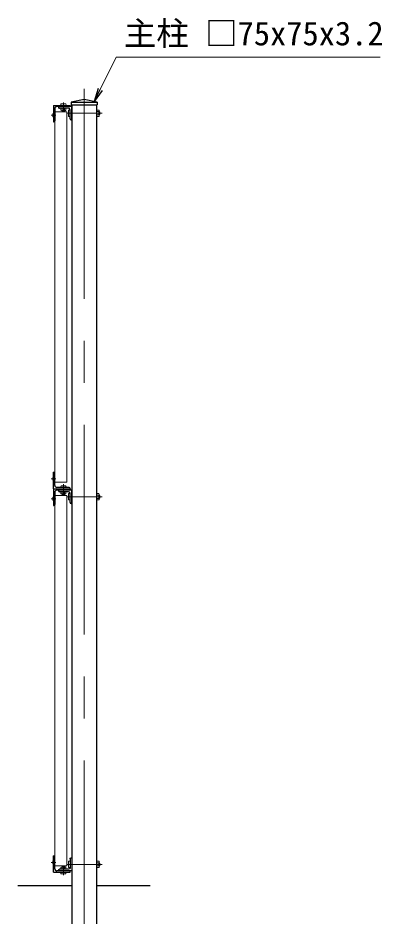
# Model space of a CAD drawing. Units: millimetres, scale not verified. Extents: x -6300 to 6300, y -4455 to 4455.
# Drawn here: x -366 to 736, y -26 to 2691 of the extents above; entities that cross this region are included whole.
import ezdxf
from ezdxf.enums import TextEntityAlignment as Align

# ---------------------------------------------------------------- set-up
doc = ezdxf.new("R2010")
doc.units = ezdxf.units.MM
doc.header["$LTSCALE"] = 20
doc.linetypes.add('USER1', pattern=[50.8, 31.75, -6.35, 6.35, -6.35])
for name, color, linetype, lineweight in [('0-0_D-BMK', 2, 'USER1', 13), ('0-1_D-STR4', 7, 'Continuous', 25), ('0-2_D-STR1', 1, 'Continuous', 25), ('0-3_D-STR3', 3, 'Continuous', 13), ('0-4_D-STR2', 7, 'Continuous', 13), ('0-5_0', 7, 'Continuous', 25), ('0-8_D-STR-TXT', 7, 'Continuous', 13)]:
    doc.layers.add(name, color=color, linetype=linetype, lineweight=lineweight)
doc.styles.add('ＭＳ ゴシック', font='')
doc.styles.get('ＭＳ ゴシック').set_extended_font_data('MS Gothic')

# ---------------------------------------------------------------- blocks, each defined once
blk = doc.blocks.new('L40x5')
at = {"layer": '0-5_0'}
for p, q in [((-306.2, 333.8), (-306.2, -216.2)), ((-216.2, -306.2), (333.8, -306.2))]:
    blk.add_line(p, q, dxfattribs=at)
blk.add_lwpolyline([(-366.2, 393.8), (-406.2, 393.8), (-406.2, -406.2), (393.8, -406.2), (393.8, -366.2)], dxfattribs=at)
for centre, radius, start, end in [((-366.2, 333.8), 60, 0, 90), ((-216.2, -216.2), 90, 180, 270), ((333.8, -366.2), 60, 0, 90)]:
    blk.add_arc(centre, radius, start, end, dxfattribs=at)
blk = doc.blocks.new('_Open')
at = {"layer": '0-5_0'}
blk.add_line((-20, 3.333), (0, 0), dxfattribs=at)
blk.add_lwpolyline([(-20, -3.333), (0, 0), (-20, 0)], dxfattribs=at)

msp = doc.modelspace()

# ---------------------------------------------------------------- linework, layer by layer
at = {"layer": '0-0_D-BMK'}
for p, q in [((-165.96, 2476.36), (-165.96, -383.64)), ((-228.46, 2406.36), (-228.46, 2435.2)), ((-265.37, 2396.36), (-251.68, 2396.36)), ((-217.86, 2402.36), (-111.58, 2402.36)), ((-265.37, 1296.36), (-251.68, 1296.36)), ((-228.46, 1246.36), (-228.46, 1280.2)), ((-265.37, 1236.36), (-251.68, 1236.36)), ((-217.86, 1242.36), (-111.58, 1242.36)), ((-265.37, 136.36), (-251.68, 136.36)), ((-228.46, 126.36), (-228.46, 97.53)), ((-217.86, 130.36), (-111.58, 130.36))]:
    msp.add_line(p, q, dxfattribs=at)
at = {"layer": '0-1_D-STR4'}
for p, q in [((-365.96, 66.36), (-203.46, 66.36)), ((-128.46, 66.36), (34.04, 66.36))]:
    msp.add_line(p, q, dxfattribs=at)
at = {"layer": '0-2_D-STR1'}
for p, q in [((-258.46, 2426.36), (-258.46, 2376.36)), ((-258.46, 2426.36), (-208.46, 2426.36)), ((-211.46, 2422.36), (-247.96, 2422.36)), ((-208.46, 2426.36), (-208.46, 2425.36)), ((-205.46, 2436.36), (-126.46, 2436.36)), ((-203.46, 2428.36), (-203.46, -333.64)), ((-128.46, 2428.36), (-128.46, -333.64)), ((-126.46, 2436.36), (-126.46, 2428.36)), ((-254.46, 2415.86), (-254.46, 2379.36)), ((-258.46, 2376.36), (-257.46, 2376.36)), ((-258.46, 1266.36), (-258.46, 1316.36)), ((-258.46, 1316.36), (-257.46, 1316.36)), ((-254.46, 1276.86), (-254.46, 1313.36)), ((-258.46, 1266.36), (-208.46, 1266.36)), ((-258.46, 1266.36), (-258.46, 1216.36)), ((-258.46, 1266.36), (-208.46, 1266.36)), ((-254.46, 1255.86), (-254.46, 1219.36)), ((-211.46, 1270.36), (-247.96, 1270.36)), ((-211.46, 1262.36), (-247.96, 1262.36)), ((-208.46, 1266.36), (-208.46, 1267.36)), ((-208.46, 1266.36), (-208.46, 1265.36)), ((-258.46, 1216.36), (-257.46, 1216.36)), ((-258.46, 106.36), (-258.46, 156.36)), ((-258.46, 156.36), (-257.46, 156.36)), ((-254.46, 116.86), (-254.46, 153.36)), ((-211.46, 110.36), (-247.96, 110.36)), ((-258.46, 106.36), (-208.46, 106.36)), ((-208.46, 106.36), (-208.46, 107.36))]:
    msp.add_line(p, q, dxfattribs=at)
msp.add_lwpolyline([(-126.46, 2436.36), (-165.96, 2444.36), (-205.46, 2436.36), (-205.46, 2428.36), (-126.46, 2428.36)], dxfattribs=at)
for centre, radius, start, end in [((-247.96, 2415.86), 6.5, 90, 180), ((-211.46, 2425.36), 3, 270, 0), ((-257.46, 2379.36), 3, 270, 0), ((-257.46, 1313.36), 3, 0, 90), ((-247.96, 1276.86), 6.5, 180, 270), ((-247.96, 1255.86), 6.5, 90, 180), ((-211.46, 1267.36), 3, 0, 90), ((-211.46, 1265.36), 3, 270, 0), ((-257.46, 1219.36), 3, 270, 0), ((-257.46, 153.36), 3, 0, 90), ((-247.96, 116.86), 6.5, 180, 270), ((-211.46, 107.36), 3, 0, 90)]:
    msp.add_arc(centre, radius, start, end, dxfattribs=at)
at = {"layer": '0-3_D-STR3'}
for p, q in [((-220.46, 2426.36), (-236.46, 2426.36)), ((-221.96, 2431.16), (-234.96, 2431.16)), ((-258.86, 2402.36), (-258.46, 2402.36)), ((-258.46, 2402.36), (-258.46, 2390.36)), ((-235.96, 2417.36), (-220.95, 2417.36)), ((-234.71, 2410.86), (-222.21, 2410.86)), ((-232.46, 2410.86), (-232.46, 2407.56)), ((-232.21, 2417.36), (-232.21, 2411.59)), ((-231.71, 2410.86), (-231.71, 2406.81)), ((-225.66, 2406.36), (-231.26, 2406.36)), ((-224.46, 2407.56), (-225.66, 2406.36)), ((-225.21, 2410.86), (-225.21, 2406.81)), ((-224.71, 2417.36), (-224.71, 2411.59)), ((-224.46, 2410.86), (-224.46, 2407.56)), ((-213.46, 2410.86), (-213.46, 2393.86)), ((-208.46, 2412.36), (-208.46, 2392.36)), ((-208.46, 2412.18), (-208.46, 2392.55)), ((-128.46, 2392.55), (-128.46, 2412.18)), ((-128.46, 2407.27), (-121.36, 2407.27)), ((-128.46, 2397.46), (-121.36, 2397.46)), ((-120.46, 2394.11), (-120.46, 2410.61)), ((-120.46, 2407.36), (-119.96, 2407.36)), ((-120.46, 2406.36), (-118.46, 2406.36)), ((-120.46, 2398.36), (-118.46, 2398.36)), ((-120.46, 2397.36), (-119.96, 2397.36)), ((-119.96, 2407.36), (-119.96, 2397.36)), ((-119.96, 2407.36), (-118.46, 2406.36)), ((-118.46, 2398.36), (-119.96, 2397.36)), ((-118.46, 2406.36), (-118.46, 2398.36)), ((-258.86, 2390.36), (-258.46, 2390.36)), ((-258.86, 1302.36), (-258.46, 1302.36)), ((-258.86, 1290.36), (-258.46, 1290.36)), ((-258.46, 1290.36), (-258.46, 1302.36)), ((-236.46, 1270.36), (-220.46, 1270.36)), ((-235.96, 1257.36), (-220.95, 1257.36)), ((-234.96, 1275.16), (-221.96, 1275.16)), ((-234.71, 1250.86), (-222.21, 1250.86)), ((-232.46, 1250.86), (-232.46, 1248.9)), ((-232.21, 1257.36), (-232.21, 1251.59)), ((-231.71, 1250.86), (-231.71, 1248.15)), ((-225.21, 1250.86), (-225.21, 1248.15)), ((-224.71, 1257.36), (-224.71, 1251.59)), ((-224.46, 1250.86), (-224.46, 1248.9)), ((-213.46, 1250.86), (-213.46, 1233.86)), ((-208.46, 1252.36), (-208.46, 1232.36)), ((-208.46, 1252.18), (-208.46, 1232.55)), ((-128.46, 1232.55), (-128.46, 1252.18)), ((-120.46, 1234.11), (-120.46, 1250.61)), ((-258.86, 1242.36), (-258.46, 1242.36)), ((-258.86, 1230.36), (-258.46, 1230.36)), ((-258.46, 1242.36), (-258.46, 1230.36)), ((-225.66, 1247.7), (-231.26, 1247.7)), ((-224.46, 1248.9), (-225.66, 1247.7)), ((-128.46, 1247.27), (-121.36, 1247.27)), ((-128.46, 1237.46), (-121.36, 1237.46)), ((-120.46, 1247.36), (-119.96, 1247.36)), ((-120.46, 1246.36), (-118.46, 1246.36)), ((-120.46, 1238.36), (-118.46, 1238.36)), ((-120.46, 1237.36), (-119.96, 1237.36)), ((-119.96, 1247.36), (-119.96, 1237.36)), ((-119.96, 1247.36), (-118.46, 1246.36)), ((-118.46, 1238.36), (-119.96, 1237.36)), ((-118.46, 1246.36), (-118.46, 1238.36)), ((-258.86, 142.36), (-258.46, 142.36)), ((-258.46, 130.36), (-258.46, 142.36)), ((-213.46, 121.86), (-213.46, 138.86)), ((-208.46, 120.36), (-208.46, 140.36)), ((-208.46, 120.55), (-208.46, 140.18)), ((-128.46, 140.18), (-128.46, 120.55)), ((-120.46, 138.61), (-120.46, 122.11)), ((-258.86, 130.36), (-258.46, 130.36)), ((-235.96, 115.36), (-220.95, 115.36)), ((-234.71, 121.86), (-222.21, 121.86)), ((-232.46, 121.86), (-232.46, 125.2)), ((-232.46, 121.86), (-232.46, 125.16)), ((-232.21, 115.36), (-232.21, 121.14)), ((-231.71, 121.86), (-231.71, 125.91)), ((-225.66, 126.36), (-231.26, 126.36)), ((-224.46, 125.16), (-225.66, 126.36)), ((-225.21, 121.86), (-225.21, 125.91)), ((-224.71, 115.36), (-224.71, 121.14)), ((-224.46, 121.86), (-224.46, 125.2)), ((-224.46, 121.86), (-224.46, 125.16)), ((-128.46, 135.27), (-121.36, 135.27)), ((-128.46, 125.46), (-121.36, 125.46)), ((-120.46, 135.36), (-119.96, 135.36)), ((-120.46, 134.36), (-118.46, 134.36)), ((-120.46, 126.36), (-118.46, 126.36)), ((-120.46, 125.36), (-119.96, 125.36)), ((-119.96, 125.36), (-119.96, 135.36)), ((-118.46, 134.36), (-119.96, 135.36)), ((-119.96, 125.36), (-118.46, 126.36)), ((-118.46, 126.36), (-118.46, 134.36)), ((-220.46, 106.36), (-236.46, 106.36)), ((-221.96, 101.56), (-234.96, 101.56))]:
    msp.add_line(p, q, dxfattribs=at)
for points in [[(-235.96, 2417.36), (-235.96, 2411.59), (-234.71, 2410.86)], [(-224.46, 2407.56), (-232.46, 2407.56), (-231.26, 2406.36)], [(-220.95, 2417.36), (-220.95, 2411.59), (-222.21, 2410.86)], [(-128.46, 2412.18), (-121.36, 2412.18), (-120.46, 2410.61)], [(-128.46, 2392.55), (-121.36, 2392.55), (-120.46, 2394.11)], [(-235.96, 1257.36), (-235.96, 1251.59), (-234.71, 1250.86)], [(-220.95, 1257.36), (-220.95, 1251.59), (-222.21, 1250.86)], [(-128.46, 1252.18), (-121.36, 1252.18), (-120.46, 1250.61)], [(-224.46, 1248.9), (-232.46, 1248.9), (-231.26, 1247.7)], [(-128.46, 1232.55), (-121.36, 1232.55), (-120.46, 1234.11)], [(-128.46, 140.18), (-121.36, 140.18), (-120.46, 138.61)], [(-235.96, 115.36), (-235.96, 121.14), (-234.71, 121.86)], [(-224.46, 125.16), (-232.46, 125.16), (-231.26, 126.36)], [(-220.95, 115.36), (-220.95, 121.14), (-222.21, 121.86)], [(-128.46, 120.55), (-121.36, 120.55), (-120.46, 122.11)]]:
    msp.add_lwpolyline(points, dxfattribs=at)
for centre, radius, start, end in [((-253.24, 2396.36), 8.22, 133.14261, 226.85739), ((-234.09, 2414.33), 3.32, 235.61585, 304.38416), ((-228.46, 2423.43), 12.42, 252.4121, 287.5879), ((-222.83, 2414.33), 3.32, 235.61586, 304.38414), ((-124.95, 2409.73), 4.34, 325.61587, 34.38413), ((-136.84, 2402.36), 16.24, 342.41211, 17.58789), ((-124.95, 2395), 4.34, 325.61587, 34.38413), ((-253.24, 1296.36), 8.22, 133.14261, 226.85739), ((-234.09, 1254.33), 3.32, 235.61585, 304.38416), ((-228.46, 1263.43), 12.42, 252.4121, 287.5879), ((-222.83, 1254.33), 3.32, 235.61586, 304.38414), ((-124.95, 1249.73), 4.34, 325.61587, 34.38413), ((-253.24, 1236.36), 8.22, 133.14261, 226.85739), ((-136.84, 1242.36), 16.24, 342.41211, 17.58789), ((-124.95, 1235), 4.34, 325.61587, 34.38413), ((-253.24, 136.36), 8.22, 133.14261, 226.85739), ((-124.95, 137.73), 4.34, 325.61587, 34.38413), ((-234.09, 118.4), 3.32, 55.61584, 124.38415), ((-228.46, 109.3), 12.42, 72.4121, 107.5879), ((-222.83, 118.4), 3.32, 55.61586, 124.38414), ((-136.84, 130.36), 16.24, 342.41211, 17.58789), ((-124.95, 123), 4.34, 325.61587, 34.38413)]:
    msp.add_arc(centre, radius, start, end, dxfattribs=at)
for centre, major_axis, ratio, start_param, end_param in [((-234.96, 2426.36), (0, -4.8), 0.3125, 3.1415927, 4.712389), ((-221.96, 2426.36), (0, -4.8), 0.3125, 1.5707963, 3.1415927), ((-208.46, 2410.86), (-5, 0), 0.3, 4.712389, 6.2831853), ((-208.46, 2393.86), (-5, 0), 0.3, 6.2831853, 7.8539816), ((-234.96, 1270.36), (0, -4.8), 0.3125, 3.1415927, 4.712389), ((-221.96, 1270.36), (0, -4.8), 0.3125, 1.5707963, 3.1415927), ((-208.46, 1250.86), (-5, 0), 0.3, 4.712389, 6.2831853), ((-208.46, 1233.86), (-5, 0), 0.3, 6.2831853, 7.8539816), ((-208.46, 138.86), (-5, 0), 0.3, 4.712389, 6.2831853), ((-208.46, 121.86), (-5, 0), 0.3, 6.2831853, 7.8539816), ((-234.96, 106.36), (0, 4.8), 0.3125, 1.5707963, 3.1415927), ((-221.96, 106.36), (0, 4.8), 0.3125, 3.1415927, 4.712389)]:
    msp.add_ellipse(centre, major_axis=major_axis, ratio=ratio, start_param=start_param, end_param=end_param, dxfattribs=at)
at = {"layer": '0-4_D-STR2'}
for p, q in [((-254.46, 2406.36), (-254.46, 1286.36)), ((-254.46, 2406.36), (-217.86, 2406.36)), ((-217.86, 2406.36), (-217.86, 1286.36)), ((-254.46, 1286.36), (-217.86, 1286.36)), ((-254.46, 1246.36), (-254.46, 126.36)), ((-254.46, 1246.36), (-217.86, 1246.36)), ((-217.86, 1246.36), (-217.86, 126.36)), ((-254.46, 126.36), (-217.86, 126.36))]:
    msp.add_line(p, q, dxfattribs=at)
at = {"layer": '0-8_D-STR-TXT'}
msp.add_lwpolyline([(729.48, 2572.06), (-68.43, 2572.06), (-134.07, 2439.88)], dxfattribs=at)

# ---------------------------------------------------------------- block references
at = {"layer": '0-3_D-STR3', "xscale": 0.05, "yscale": 0.05, "rotation": 180}
for p in [(-223.77, 2402.05), (-223.77, 1242.05)]:
    msp.add_blockref('L40x5', p, dxfattribs=at)
at = {"layer": '0-3_D-STR3', "xscale": -0.05, "yscale": 0.05}
msp.add_blockref('L40x5', (-223.77, 130.67), dxfattribs=at)
at = {"layer": '0-8_D-STR-TXT', "xscale": 2, "yscale": 2, "rotation": 243.59136}
msp.add_blockref('_Open', (-134.96, 2438.09), dxfattribs=at)

# ---------------------------------------------------------------- texts
at = {"layer": '0-8_D-STR-TXT', "style": 'ＭＳ ゴシック'}
msp.add_text('主柱 □75x75x3.2', height=72.14, dxfattribs=at).set_placement((-45.64, 2586.18), align=Align.BOTTOM_LEFT)

doc.saveas('drawing.dxf')
